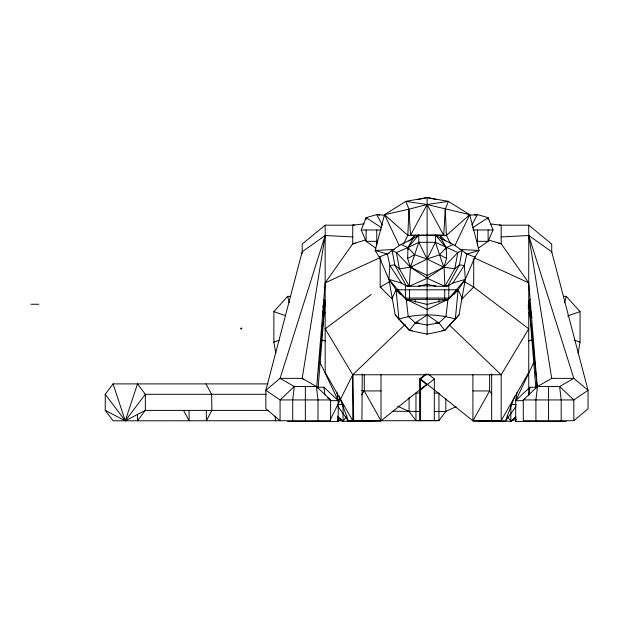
<?xml version="1.0" encoding="UTF-8"?>
<svg xmlns="http://www.w3.org/2000/svg" width="619" height="619" viewBox="0 0 619 619"><rect width="100%" height="100%" fill="white"/><g stroke="black" fill="none" stroke-linecap="round" stroke-linejoin="round"><path stroke-width="0.93" d="M381.172 260.22L375.153 250.471L384.531 214.692L405.824 201.392L427.11 197.562L448.404 201.392L469.689 214.692L479.067 250.471L475.013 257.032L465.302 279.37L452.799 283.069L447.901 285.87L444.906 286.303L435.428 286.303L427.11 284.152L418.792 286.303L409.314 286.303L410.474 267.199L407.611 258.433L407.991 247.585L415.063 235.143L409.035 241.139M408.602 201.392L405.824 201.392L408.958 209.214L407.828 235.398L403.565 243.979M448.404 201.392L427.11 204.502L408.958 209.214L410.513 235.305L443.707 235.305L445.262 209.214L448.404 201.392L445.626 201.392M364.196 223.83L352.737 225.184L352.737 243.793L325.168 282.852L316.642 387.417L325.168 300.602L323.636 299.519M318.034 388.67L325.168 300.602L322.793 306.923M459.917 249.48L479.067 250.471L466.811 254.084L464.343 265.474L465.302 279.37L458.137 289.777L455.321 319.087L444.744 330.43L427.11 334.152L409.484 330.43L395.17 314.893L388.925 279.37L379.207 257.032L389.103 253.179M407.673 300.672L406.288 299.372L427.11 309.485L447.932 299.372L406.288 299.372L408.184 316.324L415.279 322.886L427.11 325.037L438.941 322.886L446.036 316.324L447.932 299.372L458.137 289.777L462.014 298.056M529.021 394.914L529.926 387.239L536.379 387.239M443.985 265.334L444.906 286.303L427.11 278.271L410.474 267.199L396.4 252.537L392.129 250.416L387.409 254.084L375.153 250.471L394.303 249.48M445.997 249.457L446.229 247.585L441.03 238.594L439.869 235.166L445.208 240.752M566.253 421.438L515.712 421.438L515.96 419.558M515.712 421.438L515.712 400.663L517.043 392.167M578.076 353.464L580.042 342.137L580.042 311.605L566.253 296.339L563.406 296.339M387.409 254.084L389.877 265.474L388.925 279.37L396.083 289.777L398.907 319.087C416.966 313.524 437.254 313.524 455.321 319.087L459.05 314.893L465.302 279.37L447.792 299.65M322.275 315.736L325.168 300.602M564.559 302.799L566.253 296.339M408.958 209.214L384.531 214.692L407.828 235.398L435.428 235.011L446.229 247.585L446.609 258.433L443.753 267.199L427.11 278.271L409.314 286.303L406.319 285.87L401.429 283.069L388.925 279.37L406.428 299.65M473.055 260.22L475.013 257.032L466.811 254.084L462.091 250.416L457.828 252.537L435.428 242.308L418.792 242.308L410.474 267.199L399.425 268.801L394.767 264.924L392.129 250.416L400.88 244.505L413.198 238.594L418.792 235.011L418.792 242.308L427.11 259.082L443.753 267.199L454.795 268.801L459.453 264.924L462.091 250.416L453.348 244.505L441.03 238.594L435.428 235.011L435.428 242.308L443.753 267.199L427.11 275.501L410.474 267.199L410.235 265.334M514.753 396.067L505.375 421.284L472.901 420.796L420.58 378.944L426.762 374M376.012 248.265L366.108 241.317L361.187 229.974L366.108 217.648L376.778 214.6L384.469 215.188M469.751 215.188L477.45 214.6L488.112 217.648L493.034 229.974L488.112 241.317L478.208 248.265M392.214 298.056L396.083 289.777L458.137 289.777L453.673 294.659M522.931 400.663L515.712 400.663L533.857 362.386M454.864 245.689L469.689 214.692L427.11 204.502L405.824 201.392M435.428 242.308L427.11 259.082L410.474 267.199L412.324 267.199M330.19 419.86L352.737 374.758L405.298 324.348M471.833 225.123L477.45 214.6L474.587 215.056M410.513 235.305L427.11 204.502L443.707 235.305M516.246 419.148L510.861 421.284L472.901 420.796L489.629 390.929L489.629 374.611M444.906 286.303L454.795 268.801L457.828 252.537L443.753 267.199L441.904 267.199M472.901 420.75L501.173 420.711L528.742 372.437M371.214 294.497L325.168 328.805L352.737 374.758L501.173 374.758L528.742 328.805L473.705 287.061L464.807 281.9M452.799 283.069L464.343 265.474L459.453 264.924L447.901 285.87L445.123 285.87M407.403 235.011L407.882 234.299M346.864 415.836L343.05 421.284L337.664 419.148M361.566 394.821L364.282 390.929L364.282 374.611M515.952 406.443L505.375 421.284L491.656 420.75L491.656 373.891M317.988 420.711L317.988 399.936L316.41 386.511L294.296 386.511L280.074 399.936L280.074 420.711L265.861 408.772L265.861 390.295L280.074 378.356L302.188 378.356L316.41 386.511L330.623 399.936L330.623 420.711L113.084 420.796L105.238 410.397L105.238 394.295L113.084 383.896L268.027 383.896M105.238 410.397L125.262 420.796L137.495 383.896L145.341 394.295L145.341 410.397L137.495 420.796L137.495 414.181M395.17 314.893L409.484 330.43L415.279 322.886L427.11 314.963L438.941 322.886L444.744 330.43L459.05 314.893M418.792 235.011L407.991 247.585L396.4 252.537L399.425 268.801L409.314 286.303M275.834 353.464L273.869 342.137L273.869 311.605L287.657 296.339L290.504 296.339M528.03 308.13L529.284 306.745M400.88 244.505L407.991 247.585L414.629 254.757L427.11 259.082L439.591 254.757L446.229 247.585L453.348 244.505M461.449 299.317L473.705 287.061L473.705 259.485M515.712 400.663L529.926 387.239M446.547 300.672L458.137 289.777M515.805 416.765L510.861 421.284L507.046 415.836M469.689 214.692L446.392 235.398L435.428 235.011M524.866 398.86L523.287 399.936L573.836 399.936L588.05 390.295L573.836 378.356L551.722 378.356L537.501 386.511L523.287 399.936L523.287 420.711L573.836 420.711L588.05 408.772L588.05 390.295L551.722 251.778L528.742 235.506L501.173 236.93M354.122 225.184L325.168 225.184L302.188 244.041L302.188 253.465M515.967 417.129L510.861 421.284L510.861 405.43M337.401 405.662L348.536 421.284L381.01 420.796L426.46 384.438L419.589 378.944L425.771 374M420.58 389.939L434.321 378.944L428.139 374M535.876 388.67L528.742 300.602L530.274 299.519M472.39 227.916L488.112 217.648L488.112 219.544M389.274 281.9L380.205 287.061L392.461 299.317M407.611 258.433L414.629 254.757M145.341 410.397L125.262 420.796L105.238 394.295M418.792 242.308L407.991 247.585L408.223 249.457M456.133 406.621L445.835 411.449L434.151 411.449M325.168 282.852L379.331 257.984M567.561 316L580.042 311.605M273.869 342.137L279.215 340.303M337.278 400.184L340.876 398.946M323.675 313.299L325.455 312.734M528.525 341.015L532.147 339.901M353.735 243.793L352.737 243.793L365.597 239.955M447.932 299.372L427.11 304.424L406.288 299.372M417.81 199.573L427.11 197.562L436.41 199.573M352.737 243.793L355.569 243.267M361.929 420.758L362.254 373.891M381.01 374.611L381.01 420.796L343.05 421.284L337.943 417.129M499.262 225.184L528.742 225.184L551.722 244.041L551.722 252.529M361.187 229.974L381.335 229.974M472.885 229.974L493.034 229.974M376.778 241.317L366.108 241.317L366.108 229.974M477.45 241.317L488.112 241.317L488.112 229.974M409.097 285.87L406.319 285.87L394.767 264.924L389.877 265.474L401.429 283.069M418.367 285.87L435.853 285.87M381.196 287.061L380.205 287.061L380.205 257.581M30.95 304.254L38.796 304.254M528.03 305.275L529.91 305.275M408.184 316.324L409.956 316.324M444.264 316.324L446.036 316.324M415.279 322.886L418.924 322.886M435.304 322.886L438.941 322.886M325.168 328.805L326.159 328.805M409.484 330.43L412.262 330.43M441.958 330.43L444.744 330.43M317.532 387.239L323.985 387.239L338.198 400.663L338.198 421.438L287.657 421.438M361.511 390.465L364.282 390.929L381.01 390.929M472.901 390.929L489.629 390.929L491.803 394.04M419.79 393.073L415.96 393.073L415.96 420.641L438.941 420.641L445.835 411.449L445.835 398.582M434.151 393.073L438.941 393.073L438.941 420.641L347.151 420.788L361.542 420.796M266.263 394.295L145.341 394.295L125.262 420.796L113.084 383.896M330.082 400.663L338.198 400.663L336.868 392.167M337.541 404.501L343.05 404.501M511.781 404.501L516.37 404.501M144.846 410.397L268.453 410.397M392.663 411.209L419.79 411.449M337.579 420.796L343.344 420.796M325.168 225.184L325.168 372.437L352.737 420.711L362.254 420.75L348.536 421.284L339.158 396.067M352.737 236.93L325.168 235.506L302.188 251.778L265.861 390.295L280.074 399.936L330.623 399.936L327.466 397.793M490.666 223.939L501.173 225.184L501.173 243.793L528.742 282.852L537.269 387.417M354.656 225.424L352.737 225.184L354.633 225.556M379.633 215.056L376.778 214.6L382.387 225.123M498.341 243.267L501.173 243.793L488.314 239.955M321.764 339.901L325.385 341.015M528.525 312.75L530.336 313.33M574.695 340.303L580.042 342.137M273.869 311.605L285.46 315.682M474.58 257.984L528.742 282.852M397.653 406.219L409.074 411.449L415.96 420.641M439.591 254.757L446.609 258.433M465.124 253.179L466.811 254.084M381.838 227.916L366.108 217.648L366.108 219.544M303.612 379.548L302.188 378.356L325.168 235.506L280.074 378.356L294.296 386.511L292.717 399.936L292.717 420.711M337.394 416.115L343.05 421.284L343.05 405.43M407.054 300.099L396.083 289.777L400.547 294.659M449.301 325.014L501.173 374.758M446.345 234.299L446.825 235.011M364.282 390.929L381.01 420.796M205.965 383.896L211.644 394.295L211.845 410.397L206.421 420.796L206.297 410.397M183.487 410.397L189.166 420.796L189.035 410.397M450.655 243.979L446.392 235.398L445.262 209.214M384.531 214.692L399.356 245.689M319.644 361.519L338.198 400.663M537.222 387.432L528.742 300.602L530.777 306.018M287.657 296.339L289.352 302.799M528.742 300.602L532 317.624M551.722 378.356L528.742 235.506L573.836 378.356L559.615 386.511L537.501 386.511L535.922 399.936L535.922 420.711M337.703 417.67L338.198 421.438L337.649 416.664M323.985 387.239L324.89 394.914M352.737 374.758L353.735 420.711M275.269 416.069L275.354 420.796M573.836 420.711L573.836 399.936L559.615 386.511L561.193 399.936L561.193 420.711M548.558 386.511L548.558 420.711M528.742 225.184L528.742 395.495M501.173 374.363L501.173 420.711M477.45 229.974L477.45 245.062M472.901 374.611L472.901 420.796M448.806 284.972L448.806 298.056L405.414 298.056L405.414 284.972M444.744 289.777L444.744 300.764M438.941 299.372L438.941 302.196M434.321 378.944L434.321 420.641M427.11 197.562L427.11 334.152M420.58 378.944L420.58 420.641M419.589 378.944L419.589 420.641M415.279 299.372L415.279 302.196M409.484 289.777L409.484 300.764M409.074 397.661L409.074 411.449M376.778 229.974L376.778 245.062M352.737 374.363L352.737 420.711M305.353 386.511L305.353 420.711M241.836 328.186L240.845 329.176L240.845 328.186L241.836 328.186"/></g></svg>
